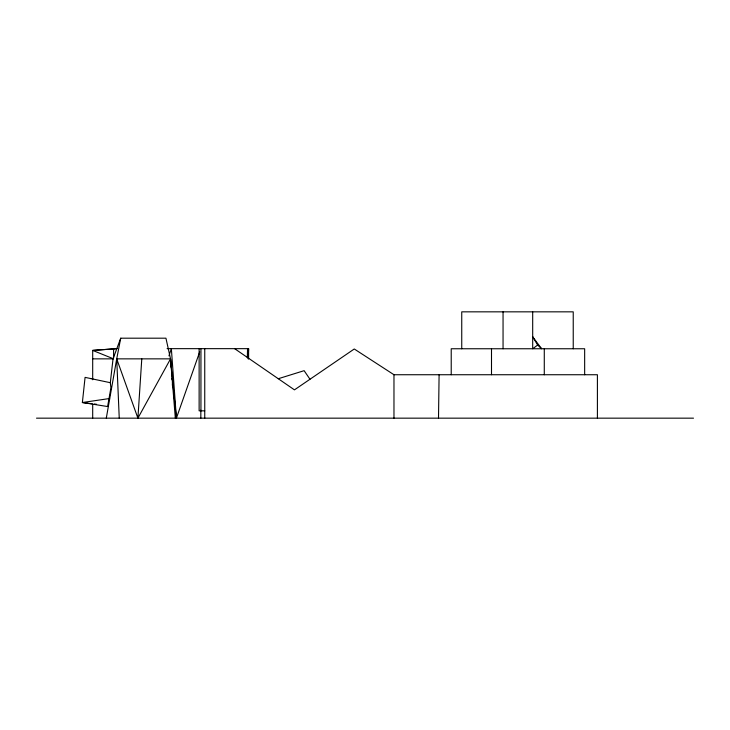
<?xml version="1.0" encoding="UTF-8"?>
<svg xmlns="http://www.w3.org/2000/svg" width="730" height="730" viewBox="0 0 730 730"><rect width="100%" height="100%" fill="white"/><g stroke="black" fill="none" stroke-linecap="round" stroke-linejoin="round"><path stroke-width="1.09" d="M438.511 418.162L439.095 374.736M247.324 357.764L247.543 348.657M248.2 358.904L248.601 348.657L167.079 348.657M172.335 385.276L172.581 380.741L170.537 358.859L165.938 338.191L120.715 338.191L113.031 358.859L110.321 382.702L110.914 387.785L107.611 406.546L82.371 402.522L85.081 377.364L110.321 382.702M106.297 418.162L116.718 358.859L170.537 358.859L137.906 418.162L141.784 358.859M119.246 418.162L116.718 358.859L120.715 338.191M168.958 355.838L171.358 348.657L176.395 418.162L199.71 351.86M537.645 345.053L532.69 336.795L541.633 348.757L537.645 345.053L532.69 348.757L532.69 311.838M278.276 378.724L304.127 370.676L309.985 379.253M116.982 348.621L92.692 350.409L92.692 379.764M116.982 348.657L92.692 350.409L113.597 358.859L92.692 358.859M234.631 348.657L294.455 389.866L354.269 348.986L393.972 374.736L597.405 374.736L597.405 418.162M90.602 378.56L92.692 378.56M204.747 410.835L199.126 410.835L199.126 348.657M36.5 418.162L693.5 418.162M92.19 403.745L82.371 402.522L109.016 398.598L109.664 398.972M94.371 404.009L96.552 404.283M171.824 378.678L172.581 380.741L176.395 418.162L175.638 414.895M116.718 358.859L137.906 418.162M175.337 418.162L170.537 358.859L170.537 366.843M584.657 374.736L584.657 348.757L451.222 348.757L451.222 374.736M573.233 348.757L573.233 311.838L461.743 311.838L461.743 348.757M544.279 348.757L544.279 374.736M503.052 311.838L503.052 348.757M491.5 348.757L491.5 374.736M393.972 374.736L393.972 418.162M248.601 348.657L248.601 358.904M204.747 348.657L204.747 418.162M200.942 348.657L200.942 410.835M200.832 410.178L200.832 418.162M113.597 348.612L113.597 357.718M92.692 404.475L92.692 418.162"/></g></svg>
